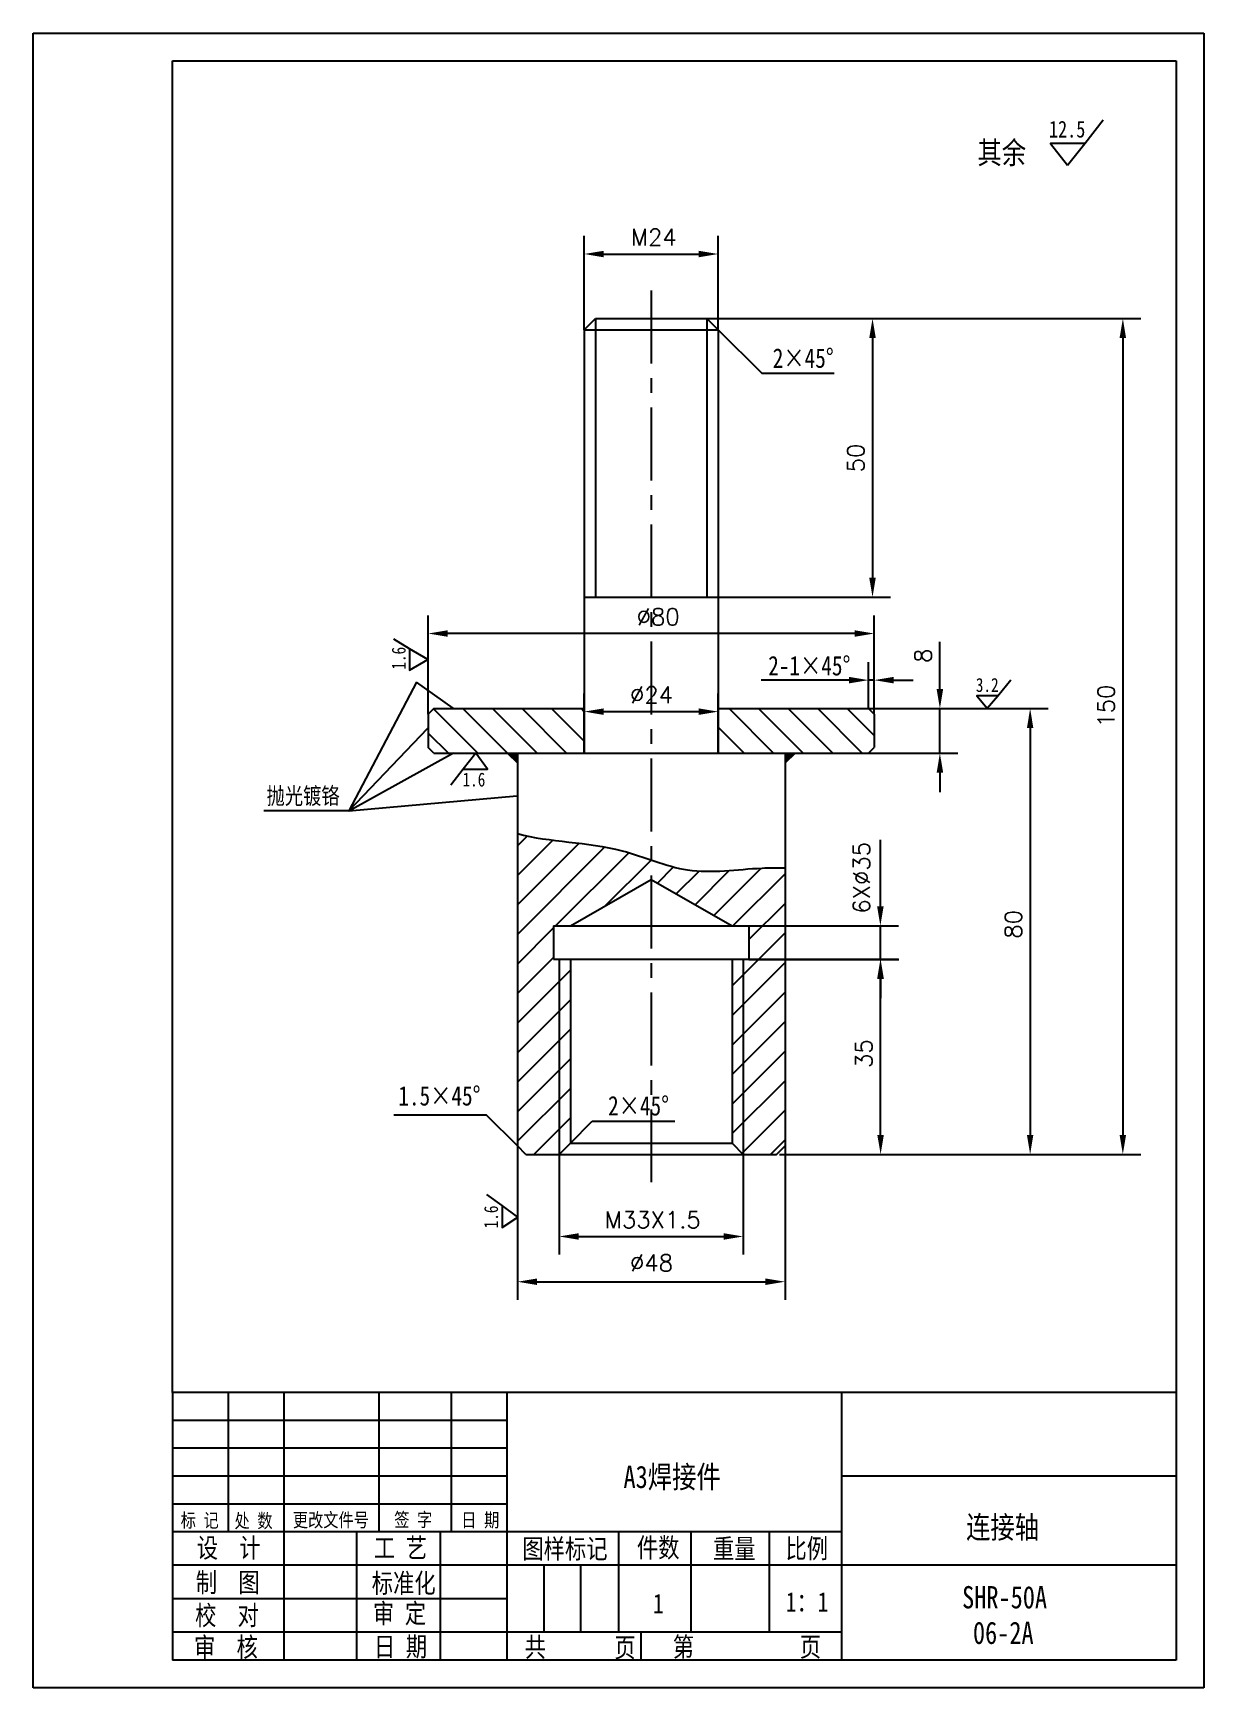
# Model space of a CAD drawing. Extents: x 338 to 548, y 125 to 422.
import ezdxf

# ---------------------------------------------------------------- set-up
doc = ezdxf.new("R2010")
doc.units = 0
doc.header["$LTSCALE"] = 10.5
doc.header["$MEASUREMENT"] = 0
doc.linetypes.add('CENTER', pattern=[2, 1.25, -0.25, 0.25, -0.25])
doc.layers.get('0').update_dxf_attribs({"color": 2, "linetype": 'CONTINUOUS'})
doc.layers.get('DEFPOINTS').update_dxf_attribs({"linetype": 'CONTINUOUS'})
doc.layers.add('PART', color=3, linetype='CONTINUOUS')
doc.layers.add('SMPEN_THICK', color=7, linetype='CONTINUOUS')
doc.styles.add('HZDX', font='', dxfattribs={"width": 0.8, "height": 7.5})
doc.styles.get("Standard").update_dxf_attribs({"font": 'txt.shx', "height": 3, "bigfont": 'hzfs.shx'})
doc.styles.get('HZDX').set_extended_font_data('SimSun')
doc.dimstyles.get("Standard").update_dxf_attribs({"dimtxt": 0.18, "dimasz": 0.18, "dimexe": 0.18, "dimexo": 0.0625, "dimgap": 0.09, "dimtad": 0, "dimtih": 1, "dimtoh": 1, "dimdec": 4, "dimzin": 0, "dimdsep": 46, "dimtxsty": 'Standard', "dimcen": 0.09, "dimadec": 0, "dimazin": 0, "dimtfac": 1, "dimtdec": 4, "dimtofl": 0, "dimtmove": 0, "dimatfit": 3, "dimfxl": 1, "dimtolj": 1, "dimtzin": 0, "dimarcsym": 0})

# ---------------------------------------------------------------- blocks, each defined once
blk = doc.blocks.new('*D4')
at = {"layer": 'DEFPOINTS', "color": 0, "transparency": 16777216}
for p in [(461.14, 382.17), (437.14, 368.58), (461.14, 368.58)]:
    blk.add_point(p, dxfattribs=at)
at = {"layer": 'SMPEN_THICK', "color": 2, "lineweight": -2, "transparency": 16777216}
for p, q in [((437.14, 368.58), (437.14, 385.42)), ((461.14, 368.58), (461.14, 385.42)), ((440.64, 382.17), (457.64, 382.17))]:
    blk.add_line(p, q, dxfattribs=at)
at = {"layer": 'SMPEN_THICK', "color": 2, "transparency": 16777216}
for points in [[(440.64, 382.75), (440.64, 381.58), (437.14, 382.17)], [(457.64, 382.75), (457.64, 381.58), (461.14, 382.17)]]:
    blk.add_solid(points, dxfattribs=at)
at = {"layer": 'SMPEN_THICK', "color": 2, "transparency": 16777216, "insert": (449.6, 385.17), "char_height": 3, "attachment_point": 5}
blk.add_mtext('\\A1;M24', dxfattribs=at)
blk = doc.blocks.new('*D5')
at = {"layer": 'DEFPOINTS', "color": 0, "transparency": 16777216}
for p in [(459.14, 370.58), (461.14, 320.58), (488.84, 320.58)]:
    blk.add_point(p, dxfattribs=at)
at = {"layer": 'SMPEN_THICK', "color": 2, "lineweight": -2, "transparency": 16777216}
for p, q in [((459.14, 370.58), (492.09, 370.58)), ((488.84, 367.08), (488.84, 324.08)), ((461.14, 320.58), (492.09, 320.58))]:
    blk.add_line(p, q, dxfattribs=at)
at = {"layer": 'SMPEN_THICK', "color": 2, "transparency": 16777216}
for points in [[(488.25, 367.08), (489.42, 367.08), (488.84, 370.58)], [(488.25, 324.08), (489.42, 324.08), (488.84, 320.58)]]:
    blk.add_solid(points, dxfattribs=at)
at = {"layer": 'SMPEN_THICK', "color": 2, "transparency": 16777216, "insert": (485.84, 345.54), "char_height": 3, "attachment_point": 5, "rotation": 90}
blk.add_mtext('\\A1;50', dxfattribs=at)
blk = doc.blocks.new('*D6')
at = {"color": 2, "linetype": 'ByBlock', "transparency": 16777216}
for p, q in [((520.92, 304.08), (520.92, 312.58)), ((508.14, 300.58), (524.17, 300.58)), ((520.92, 292.58), (520.92, 300.58)), ((508.14, 292.58), (524.17, 292.58)), ((520.92, 289.08), (520.92, 285.58))]:
    blk.add_line(p, q, dxfattribs=at)
for points in [[(520.34, 304.08), (521.51, 304.08), (520.92, 300.58)], [(520.34, 289.08), (521.51, 289.08), (520.92, 292.58)]]:
    blk.add_solid(points, dxfattribs=at)
at = {"layer": 'DEFPOINTS', "color": 0, "linetype": 'ByBlock', "transparency": 16777216}
for p in [(508.14, 300.58), (520.92, 300.58), (508.14, 292.58)]:
    blk.add_point(p, dxfattribs=at)
at = {"color": 2, "linetype": 'ByBlock', "transparency": 16777216, "insert": (517.92, 310.08), "char_height": 3, "attachment_point": 5, "rotation": 90}
blk.add_mtext('\\A1;8', dxfattribs=at)
blk = doc.blocks.new('*D7')
at = {"color": 2, "linetype": 'ByBlock', "transparency": 16777216}
for p, q in [((437.14, 292.58), (437.14, 303.29)), ((461.14, 292.58), (461.14, 303.29)), ((440.64, 300.04), (457.64, 300.04))]:
    blk.add_line(p, q, dxfattribs=at)
for points in [[(440.64, 300.62), (440.64, 299.45), (437.14, 300.04)], [(457.64, 300.62), (457.64, 299.45), (461.14, 300.04)]]:
    blk.add_solid(points, dxfattribs=at)
at = {"layer": 'DEFPOINTS', "color": 0, "linetype": 'ByBlock', "transparency": 16777216}
for p in [(461.14, 300.04), (437.14, 292.58), (461.14, 292.58)]:
    blk.add_point(p, dxfattribs=at)
at = {"color": 2, "linetype": 'ByBlock', "transparency": 16777216, "insert": (449.21, 303.04), "char_height": 3, "attachment_point": 5}
blk.add_mtext('\\A1;∅24', dxfattribs=at)
blk = doc.blocks.new('*D8')
at = {"layer": 'DEFPOINTS', "color": 0, "transparency": 16777216}
for p in [(466.64, 255.58), (490.29, 255.58), (472.14, 220.58)]:
    blk.add_point(p, dxfattribs=at)
at = {"layer": 'SMPEN_THICK', "color": 2, "lineweight": -2, "transparency": 16777216}
for p, q in [((466.64, 255.58), (493.54, 255.58)), ((490.29, 224.08), (490.29, 252.08)), ((472.14, 220.58), (493.54, 220.58))]:
    blk.add_line(p, q, dxfattribs=at)
at = {"layer": 'SMPEN_THICK', "color": 2, "transparency": 16777216}
for points in [[(489.7, 252.08), (490.87, 252.08), (490.29, 255.58)], [(489.7, 224.08), (490.87, 224.08), (490.29, 220.58)]]:
    blk.add_solid(points, dxfattribs=at)
at = {"layer": 'SMPEN_THICK', "color": 2, "transparency": 16777216, "insert": (487.29, 238.66), "char_height": 3, "attachment_point": 5, "rotation": 90}
blk.add_mtext('\\A1;35', dxfattribs=at)
blk = doc.blocks.new('*D9')
at = {"layer": 'DEFPOINTS', "color": 0, "transparency": 16777216}
for p in [(432.64, 220.58), (465.64, 220.58), (465.64, 205.84)]:
    blk.add_point(p, dxfattribs=at)
at = {"layer": 'SMPEN_THICK', "color": 2, "lineweight": -2, "transparency": 16777216}
for p, q in [((432.64, 220.58), (432.64, 202.59)), ((465.64, 220.58), (465.64, 202.59)), ((436.14, 205.84), (462.14, 205.84))]:
    blk.add_line(p, q, dxfattribs=at)
at = {"layer": 'SMPEN_THICK', "color": 2, "transparency": 16777216}
for points in [[(436.14, 206.43), (436.14, 205.26), (432.64, 205.84)], [(462.14, 206.43), (462.14, 205.26), (465.64, 205.84)]]:
    blk.add_solid(points, dxfattribs=at)
at = {"layer": 'SMPEN_THICK', "color": 2, "transparency": 16777216, "insert": (449.42, 208.84), "char_height": 3, "attachment_point": 5}
blk.add_mtext('\\A1;M33X1.5', dxfattribs=at)
blk = doc.blocks.new('*D10')
at = {"layer": 'DEFPOINTS', "color": 0, "transparency": 16777216}
for p in [(461.14, 370.58), (473.14, 220.58), (533.74, 220.58)]:
    blk.add_point(p, dxfattribs=at)
at = {"layer": 'SMPEN_THICK', "color": 2, "lineweight": -2, "transparency": 16777216}
for p, q in [((461.14, 370.58), (536.99, 370.58)), ((533.74, 367.08), (533.74, 224.08)), ((473.14, 220.58), (536.99, 220.58))]:
    blk.add_line(p, q, dxfattribs=at)
at = {"layer": 'SMPEN_THICK', "color": 2, "transparency": 16777216}
for points in [[(533.15, 367.08), (534.32, 367.08), (533.74, 370.58)], [(533.15, 224.08), (534.32, 224.08), (533.74, 220.58)]]:
    blk.add_solid(points, dxfattribs=at)
at = {"layer": 'SMPEN_THICK', "color": 2, "transparency": 16777216, "insert": (530.74, 301.04), "char_height": 3, "attachment_point": 5, "rotation": 90}
blk.add_mtext('\\A1;150', dxfattribs=at)
blk = doc.blocks.new('*D11')
at = {"layer": 'DEFPOINTS', "color": 0, "transparency": 16777216}
for p in [(409.14, 314.06), (409.14, 299.58), (489.14, 299.58)]:
    blk.add_point(p, dxfattribs=at)
at = {"layer": 'SMPEN_THICK', "color": 2, "lineweight": -2, "transparency": 16777216}
for p, q in [((409.14, 299.58), (409.14, 317.31)), ((489.14, 299.58), (489.14, 317.31)), ((485.64, 314.06), (412.64, 314.06))]:
    blk.add_line(p, q, dxfattribs=at)
at = {"layer": 'SMPEN_THICK', "color": 2, "transparency": 16777216}
for points in [[(412.64, 314.64), (412.64, 313.47), (409.14, 314.06)], [(485.64, 314.64), (485.64, 313.47), (489.14, 314.06)]]:
    blk.add_solid(points, dxfattribs=at)
at = {"layer": 'SMPEN_THICK', "color": 2, "transparency": 16777216, "insert": (450.39, 317.06), "char_height": 3, "attachment_point": 5}
blk.add_mtext('\\A1;%%c80', dxfattribs=at)
blk = doc.blocks.new('*D12')
at = {"layer": 'DEFPOINTS', "color": 0, "transparency": 16777216}
for p in [(489.14, 300.58), (473.14, 220.58), (517.11, 220.58)]:
    blk.add_point(p, dxfattribs=at)
at = {"layer": 'SMPEN_THICK', "color": 2, "lineweight": -2, "transparency": 16777216}
for p, q in [((489.14, 300.58), (520.36, 300.58)), ((517.11, 297.08), (517.11, 224.08)), ((473.14, 220.58), (520.36, 220.58))]:
    blk.add_line(p, q, dxfattribs=at)
at = {"layer": 'SMPEN_THICK', "color": 2, "transparency": 16777216}
for points in [[(516.53, 297.08), (517.69, 297.08), (517.11, 300.58)], [(516.53, 224.08), (517.69, 224.08), (517.11, 220.58)]]:
    blk.add_solid(points, dxfattribs=at)
at = {"layer": 'SMPEN_THICK', "color": 2, "transparency": 16777216, "insert": (514.11, 261.87), "char_height": 3, "attachment_point": 5, "rotation": 90}
blk.add_mtext('\\A1;80', dxfattribs=at)

msp = doc.modelspace()

# ---------------------------------------------------------------- hatches: boundary and pattern name
at = {"layer": 'SMPEN_THICK'}
h = msp.add_hatch(dxfattribs=at)
h.set_pattern_fill('ANSI31', color=256, scale=30, angle=90, style=0)
h.paths.add_polyline_path([(437.14097, 292.58264), (437.14097, 300.58264), (410.14097, 300.58264), (409.14097, 299.58264), (409.14097, 293.58264), (410.14097, 292.58264)])
h.paths.add_polyline_path([(461.14097, 300.58264), (461.14097, 292.58264), (488.14097, 292.58264), (489.14097, 293.58264), (489.14097, 299.58264), (488.14097, 300.58264)])
h = msp.add_hatch(dxfattribs=at)
h.set_pattern_fill('ANSI31', color=256, style=0)
h.paths.add_polyline_path([(425.14097, 290.83454), (425.14097, 292.58264), (423.33066, 292.58264)])
h = msp.add_hatch(dxfattribs=at)
h.set_pattern_fill('ANSI31', color=256, style=0)
h.paths.add_polyline_path([(473.14097, 290.84664), (474.93875, 292.58264), (473.14097, 292.58264)])
h = msp.add_hatch(dxfattribs=at)
h.set_pattern_fill('ANSI31', color=256, scale=30, style=0)
h.set_pattern_definition([(45, (0, -6), (-2.65165, 2.65165), [])])
edge = h.paths.add_edge_path()
edge.add_line((425.14097, 222.08264), (426.64097, 220.58264))
edge.add_line((426.64097, 220.58264), (432.64097, 220.58264))
edge.add_line((432.64097, 220.58264), (432.64097, 255.58264))
edge.add_line((432.64097, 255.58264), (431.64097, 255.58264))
edge.add_line((431.64097, 255.58264), (431.64097, 261.58264))
edge.add_line((431.64097, 261.58264), (434.64097, 261.58264))
edge.add_line((434.64097, 261.58264), (449.14097, 269.89072))
edge.add_line((449.14097, 269.89072), (449.14097, 273.3959))
edge.add_spline(control_points=[(449.14097, 273.3959), (447.41788, 273.97975), (439.43248, 276.79693), (430.97394, 276.55794), (425.14097, 278.13787)], knot_values=[2.925793937, 2.925793937, 2.925793937, 2.925793937, 8.307570318, 27.875428322, 27.875428322, 27.875428322, 27.875428322], degree=3, periodic=0)
edge.add_line((425.14097, 278.13787), (425.14097, 222.08264))
h.paths.add_polyline_path([(432.64097, 220.58264), (434.64097, 222.58264), (434.64097, 255.58264), (432.64097, 255.58264)], flags=16)
h.paths.add_polyline_path([(463.64097, 222.58264), (465.64097, 220.58264), (465.64097, 255.58264), (463.64097, 255.58264)])
h.paths.add_polyline_path([(465.64097, 220.58264), (471.64097, 220.58264), (473.14097, 222.08264), (473.14097, 255.58264), (466.64097, 255.58264), (465.64097, 255.58264)])
h.paths.add_polyline_path([(473.14097, 255.58264), (473.14097, 261.58264), (466.64097, 261.58264), (466.64097, 255.58264)])
edge = h.paths.add_edge_path()
edge.add_spline(control_points=[(473.14097, 271.97449), (471.77531, 272.03171), (465.86089, 271.98102), (457.70088, 270.60753), (451.30501, 272.66265), (449.14097, 273.3959)], knot_values=[27.875428322, 27.875428322, 27.875428322, 27.875428322, 31.887046211, 45.095804641, 51.854832983, 51.854832983, 51.854832983, 51.854832983], degree=3, periodic=0)
edge.add_line((449.14097, 273.3959), (449.14097, 269.89072))
edge.add_line((449.14097, 269.89072), (463.64097, 261.58264))
edge.add_line((463.64097, 261.58264), (466.64097, 261.58264))
edge.add_line((466.64097, 261.58264), (473.14097, 261.58264))
edge.add_line((473.14097, 261.58264), (473.14097, 271.97449))

# ---------------------------------------------------------------- linework, layer by layer
at = {"color": 2, "linetype": 'ByBlock'}
for p, q in [((488.14097, 300.58264), (488.14097, 308.94061)), ((489.14097, 299.58264), (489.14097, 308.94061)), ((484.64097, 305.69061), (468.86382, 305.69061)), ((489.14097, 305.69061), (488.14097, 305.69061)), ((492.64097, 305.69061), (496.14097, 305.69061)), ((490.24706, 265.08264), (490.24706, 277.04966)), ((466.64097, 261.58264), (493.49706, 261.58264)), ((490.24706, 255.58264), (490.24706, 261.58264)), ((466.64097, 255.58264), (493.49706, 255.58264)), ((490.24706, 252.08264), (490.24706, 248.58264)), ((425.14097, 222.08264), (425.14097, 194.46735)), ((473.14097, 222.08264), (473.14097, 194.46735)), ((428.64097, 197.71735), (469.64097, 197.71735))]:
    msp.add_line(p, q, dxfattribs=at)
for points in [[(484.64097, 306.27394), (484.64097, 305.10728), (488.14097, 305.69061)], [(492.64097, 306.27394), (492.64097, 305.10728), (489.14097, 305.69061)], [(489.66373, 265.08264), (490.83039, 265.08264), (490.24706, 261.58264)], [(489.66373, 252.08264), (490.83039, 252.08264), (490.24706, 255.58264)], [(428.64097, 198.30068), (428.64097, 197.13402), (425.14097, 197.71735)], [(469.64097, 198.30068), (469.64097, 197.13402), (473.14097, 197.71735)]]:
    msp.add_solid(points, dxfattribs=at)
at = {"layer": 'DEFPOINTS', "color": 0, "linetype": 'ByBlock'}
for p in [(459.14097, 370.58264), (488.14097, 305.69061), (488.14097, 300.58264), (489.14097, 299.58264), (466.64097, 261.58264), (490.24706, 261.58264), (466.64097, 255.58264), (425.14097, 221.58264), (472.14097, 220.58264), (473.14097, 221.58264), (473.14097, 197.71735)]:
    msp.add_point(p, dxfattribs=at)
at = {"layer": 'PART', "linetype": 'Continuous'}
for p, q in [((338.27444, 421.82003), (548.27444, 421.82003)), ((548.27444, 421.82003), (548.27444, 124.82003)), ((543.27444, 177.82003), (363.27444, 177.82003)), ((373.27444, 177.82003), (373.27444, 152.82003)), ((383.27444, 177.82003), (383.27444, 129.82003)), ((400.27444, 177.82003), (400.27444, 152.82003)), ((413.27444, 177.82003), (413.27444, 152.82003)), ((423.27444, 177.82003), (423.27444, 129.82003)), ((483.27444, 177.82003), (483.27444, 129.82003)), ((543.27444, 162.82003), (483.27444, 162.82003)), ((396.27444, 152.82003), (396.27444, 129.82003)), ((411.27444, 152.82003), (411.27444, 129.82003)), ((443.27444, 152.82003), (443.27444, 134.82003)), ((456.27444, 152.82003), (456.27444, 134.82003)), ((470.27444, 152.82003), (470.27444, 134.82003)), ((429.87444, 146.82003), (429.87444, 134.82003)), ((436.47444, 146.82003), (436.47444, 134.82003)), ((543.27444, 146.82003), (483.27444, 146.82003)), ((447.27444, 134.82003), (447.27444, 129.82003)), ((548.27444, 124.82003), (338.27444, 124.82003))]:
    msp.add_line(p, q, dxfattribs=at)
at = {"layer": 'PART', "color": 5, "linetype": 'Continuous'}
for p, q in [((363.27444, 416.82003), (543.27444, 416.82003)), ((543.27444, 416.82003), (543.27444, 129.82003)), ((437.14097, 368.58264), (439.14097, 370.58264)), ((437.14097, 368.58264), (437.14097, 292.58264)), ((439.14097, 370.58264), (459.14097, 370.58264)), ((459.14097, 370.58264), (461.14097, 368.58264)), ((461.14097, 368.58264), (461.14097, 292.58264)), ((437.14097, 320.58264), (461.14097, 320.58264)), ((410.14097, 300.58264), (409.14097, 299.58264)), ((410.14097, 300.58264), (437.14097, 300.58264)), ((461.14097, 300.58264), (488.14097, 300.58264)), ((488.14097, 300.58264), (489.14097, 299.58264)), ((409.14097, 299.58264), (409.14097, 293.58264)), ((489.14097, 299.58264), (489.14097, 293.58264)), ((410.14097, 292.58264), (409.14097, 293.58264)), ((410.14097, 292.58264), (488.14097, 292.58264)), ((423.34318, 292.57054), (425.14097, 290.83454)), ((425.14097, 292.58264), (425.14097, 222.08264)), ((473.14097, 292.58264), (473.14097, 222.08264)), ((474.93875, 292.58264), (473.14097, 290.84664)), ((488.14097, 292.58264), (489.14097, 293.58264)), ((434.64097, 261.58264), (449.14097, 269.89072)), ((449.14097, 269.89072), (463.64097, 261.58264)), ((431.64097, 261.58264), (431.64097, 255.58264)), ((431.64097, 261.58264), (466.64097, 261.58264)), ((434.64097, 261.58264), (463.64097, 261.58264)), ((466.64097, 261.58264), (466.64097, 255.58264)), ((431.64097, 255.58264), (466.64097, 255.58264)), ((434.64097, 255.58264), (434.64097, 222.58264)), ((463.64097, 255.58264), (463.64097, 222.58264)), ((426.64097, 220.58264), (425.14097, 222.08264)), ((426.64097, 220.58264), (471.64097, 220.58264)), ((432.64097, 220.58264), (434.64097, 222.58264)), ((434.64097, 222.58264), (463.64097, 222.58264)), ((463.64097, 222.58264), (465.64097, 220.58264)), ((471.64097, 220.58264), (473.14097, 222.08264)), ((363.27444, 177.82003), (363.27444, 129.82003)), ((543.27444, 129.82003), (363.27444, 129.82003))]:
    msp.add_line(p, q, dxfattribs=at)
at = {"layer": 'SMPEN_THICK', "color": 3}
msp.add_line((338.27444, 124.82003), (338.27444, 421.82003), dxfattribs=at)
at = {"layer": 'SMPEN_THICK', "color": 5}
msp.add_line((363.27444, 177.82003), (363.27444, 416.82003), dxfattribs=at)
at = {"layer": 'SMPEN_THICK'}
for p, q in [((526.932, 402.00369), (530.19739, 406.27564)), ((437.14097, 368.58264), (461.14097, 368.58264)), ((439.14097, 370.58264), (439.14097, 320.58264)), ((459.14097, 370.58264), (459.14097, 320.58264)), ((461.14097, 368.58264), (468.9552, 360.78788)), ((468.9552, 360.78788), (481.96952, 360.78788)), ((405.79329, 311.28768), (402.96524, 313.06018)), ((407.04116, 305.29996), (394.9002, 282.24972)), ((413.63555, 300.68703), (407.04116, 305.29996)), ((511.31193, 302.88449), (513.63335, 305.73042)), ((409.01948, 296.99669), (394.9002, 282.24972)), ((394.9002, 282.24972), (413.67075, 292.64736)), ((415.3932, 289.70231), (413.19773, 286.82333)), ((394.9002, 282.24972), (379.63124, 282.24972)), ((394.9002, 282.24972), (425.06756, 284.94118)), ((432.64097, 255.58264), (432.64097, 220.58264)), ((465.64097, 255.58264), (465.64097, 220.58264)), ((419.59553, 227.60858), (403.00552, 227.60858)), ((425.14097, 222.08264), (419.59553, 227.60858)), ((434.64097, 222.58264), (438.56109, 226.53718)), ((438.56109, 226.53718), (453.36538, 226.53718)), ((422.42593, 211.40029), (419.65792, 213.39283)), ((423.27444, 172.82003), (363.27444, 172.82003)), ((423.27444, 167.82003), (363.27444, 167.82003)), ((423.27444, 162.82003), (363.27444, 162.82003)), ((423.27444, 157.82003), (363.27444, 157.82003)), ((483.27444, 152.82003), (363.27444, 152.82003)), ((483.27444, 146.82003), (363.27444, 146.82003)), ((423.27444, 140.82003), (363.27444, 140.82003)), ((483.27444, 134.82003), (363.27444, 134.82003))]:
    msp.add_line(p, q, dxfattribs=at)
at = {"layer": 'SMPEN_THICK', "linetype": 'CENTER'}
msp.add_line((449.14097, 375.64251), (449.14097, 215.56829), dxfattribs=at)
at = {"layer": 'SMPEN_THICK'}
for points in [[(523.83899, 398.11144), (526.932, 402.00369), (520.74599, 402.00369)], [(409.07016, 309.39578), (405.79329, 311.28768), (405.79329, 307.50388)], [(509.42271, 300.65204), (511.31193, 302.88449), (507.57414, 302.88449)], [(417.6927, 292.57181), (415.3932, 289.70231), (419.7884, 289.70231)], [(425.20239, 209.32835), (422.42593, 211.40029), (422.40591, 207.47646)]]:
    msp.add_lwpolyline(points, close=True, dxfattribs=at)
msp.add_open_spline([(425.14097, 278.13787), (430.97394, 276.55794), (441.72396, 276.86168), (455.8695, 270.29927), (465.86089, 271.98102), (471.77531, 272.03171), (473.14097, 271.97449)], degree=3, knots=[2.925793937, 2.925793937, 2.925793937, 2.925793937, 22.493651941, 34.634456665, 47.843215094, 51.854832983, 51.854832983, 51.854832983, 51.854832983], dxfattribs=at)

# ---------------------------------------------------------------- texts
at = {"color": 2, "linetype": 'ByBlock', "insert": (486.87206, 270.22198), "char_height": 3, "attachment_point": 5, "rotation": 90}
msp.add_mtext('\\A1;6X∅35', dxfattribs=at)
at = {"color": 2, "linetype": 'ByBlock', "insert": (449.20951, 201.09235), "char_height": 3, "attachment_point": 5}
msp.add_mtext('\\A1;∅48', dxfattribs=at)
at = {"layer": 'SMPEN_THICK', "style": 'HZDX', "width": 0.8}
for s, height, p in [('12.5', 3, (520.48246, 403.07986)), ('其余', 4, (507.66429, 398.35714)), ('2×45%%D', 3.5, (470.93993, 361.74001)), ('2-1×45%%D', 3.5, (470.12663, 306.53762)), ('3.2', 2.5, (507.37626, 303.57846)), ('1.6', 2.5, (415.30519, 286.60186)), ('抛光镀铬', 3, (380.154, 283.42164)), ('1.5×45%%D', 3.5, (403.77932, 229.34095)), ('2×45%%D', 3.5, (441.40245, 227.55397)), ('A3焊接件', 4, (444.16846, 160.69783)), ('标 记', 2.5, (364.75039, 153.64367)), ('处 数', 2.5, (374.40979, 153.56361)), ('更改文件号', 2.5, (384.86026, 153.70416)), ('签 字', 2.5, (403.04538, 153.76298)), ('日 期', 2.5, (415.07298, 153.69347)), ('连接轴', 4, (505.61981, 151.65937)), ('设  计', 3.5, (367.63513, 148.20193)), ('工 艺', 3.5, (399.38787, 148.21317)), ('图样标记', 3.5, (426.03251, 148.04075)), ('件数', 3.5, (446.5752, 148.24653)), ('重量', 3.5, (460.22055, 148.06358)), ('比例', 3.5, (473.22546, 148.0864)), ('制  图', 3.5, (367.45209, 142.01682)), ('标准化', 3.5, (399.0218, 141.87952)), ('SHR-50A', 4, (504.90945, 139.09081)), ('校  对', 3.5, (367.32632, 136.09471)), ('审 定', 3.5, (399.22767, 136.44901)), ('1', 3.5, (449.48004, 138.22861)), ('1：1', 3.5, (473.28389, 138.50918)), ('06-2A', 4, (506.85216, 132.71101)), ('审  核', 3.5, (367.14329, 130.4012)), ('日 期', 3.5, (399.39559, 130.47949)), ('共', 3.5, (426.46708, 130.38855)), ('页', 3.5, (442.52631, 130.30849)), ('第', 3.5, (453.00317, 130.4342)), ('页', 3.5, (475.79989, 130.4342))]:
    msp.add_text(s, height=height, dxfattribs=at).set_placement(p)
for p in [(405.09142, 307.57982), (421.66401, 207.30533)]:
    msp.add_text('1.6', height=2.5, rotation=90, dxfattribs=at).set_placement(p)

# ---------------------------------------------------------------- dimensions: what is measured, and where the dimension line sits
at = {"layer": 'SMPEN_THICK'}
for base, p1, p2, text, picture, middle in [((461.14097, 382.16655), (437.14097, 368.58264), (461.14097, 368.58264), 'M<>', '*D4', (449.59621, 382.16655)), ((409.14097, 314.05828), (489.14097, 299.58264), (409.14097, 299.58264), '%%c<>', '*D11', (450.38876, 314.05828)), ((461.14097, 300.03553), (437.14097, 292.58264), (461.14097, 292.58264), '%%c<>', '*D7', (449.20951, 300.03553)), ((465.64097, 205.84345), (432.64097, 220.58264), (465.64097, 220.58264), 'M<>X1.5', '*D9', (449.42241, 205.84345))]:
    dim = msp.add_linear_dim(base=base, p1=p1, p2=p2, text=text, dimstyle='Standard', override={"dimtxt": 5, "dimasz": 3.5, "dimexe": 3.25, "dimexo": 0, "dimgap": 1.5, "dimtad": 1, "dimtih": 0, "dimtoh": 0, "dimzin": 8, "dimclrd": 2, "dimclre": 2, "dimclrt": 2, "dimtm": 0.115, "dimtfac": 0.66667, "dimtofl": 1, "dimatfit": 1, "dimtvp": 5, "dimtzin": 8}, dxfattribs=at)
    dim.commit()
    dim.dimension.update_dxf_attribs({"geometry": picture, "text_midpoint": middle, "dimtype": 160})
for base, p1, p2, picture, middle in [((488.83578, 320.58264), (459.14097, 370.58264), (461.14097, 320.58264), '*D5', (488.83578, 345.53625)), ((533.73676, 220.58264), (461.14097, 370.58264), (473.14097, 220.58264), '*D10', (533.73676, 301.03639)), ((517.10961, 220.58264), (489.14097, 300.58264), (473.14097, 220.58264), '*D12', (517.10961, 261.86702)), ((490.28701, 255.58264), (472.14097, 220.58264), (466.64097, 255.58264), '*D8', (490.28701, 238.66049))]:
    dim = msp.add_linear_dim(base=base, p1=p1, p2=p2, angle=90, dimstyle='Standard', override={"dimtxt": 5, "dimasz": 3.5, "dimexe": 3.25, "dimexo": 0, "dimgap": 1.5, "dimtad": 1, "dimtih": 0, "dimtoh": 0, "dimzin": 8, "dimclrd": 2, "dimclre": 2, "dimclrt": 2, "dimtm": 0.115, "dimtfac": 0.66667, "dimtofl": 1, "dimatfit": 1, "dimtvp": 5, "dimtzin": 8}, dxfattribs=at)
    dim.commit()
    dim.dimension.update_dxf_attribs({"geometry": picture, "text_midpoint": middle, "dimtype": 160})
dim = msp.add_linear_dim(base=(500.92467, 300.58264), p1=(488.14097, 292.58264), p2=(488.14097, 300.58264), angle=90, dimstyle='Standard', override={"dimtxt": 5, "dimasz": 3.5, "dimexe": 3.25, "dimexo": 0, "dimgap": 1.5, "dimtad": 1, "dimtih": 0, "dimtoh": 0, "dimzin": 8, "dimclrd": 2, "dimclre": 2, "dimclrt": 2, "dimtm": 0.115, "dimtfac": 0.66667, "dimtofl": 1, "dimatfit": 1, "dimtvp": 5, "dimtzin": 8}, dxfattribs=at)
dim.commit()
dim.dimension.update_dxf_attribs({"geometry": '*D6', "text_midpoint": (500.92467, 310.08264), "dimtype": 160, "insert": (-20, 0)})

doc.saveas('drawing.dxf')
